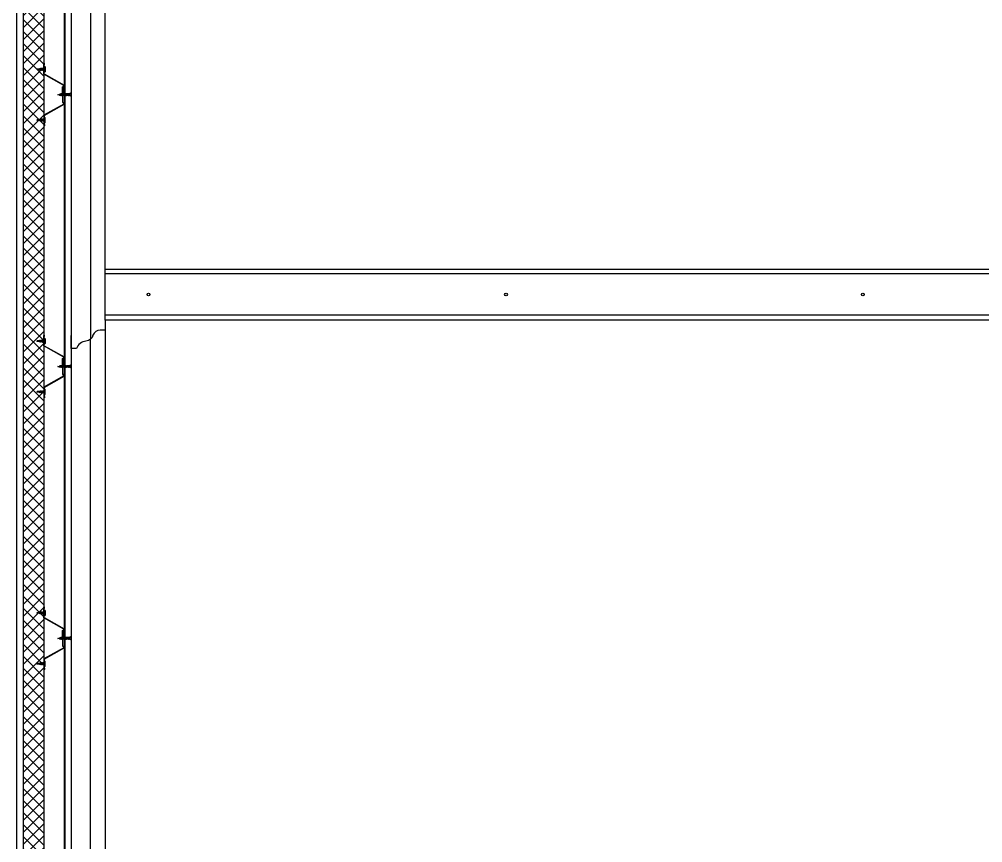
# Model space of a CAD drawing. Header units: inches. Extents: x 203 to 1065, y -1127 to 921.
# Drawn here: x 358.735 to 360.153, y 883.779 to 884.991 of the extents above; entities that cross this region are included whole.
import ezdxf

# ---------------------------------------------------------------- set-up
doc = ezdxf.new("R2010")
doc.units = ezdxf.units.IN
doc.header["$MEASUREMENT"] = 0
doc.linetypes.add('CONTINUA', pattern=[0])
doc.layers.add('CORTE PERFILES Y CERCHA', color=3, linetype='CONTINUA')
doc.layers.add('CORTE PROY', color=8, linetype='CONTINUA')

msp = doc.modelspace()

# ---------------------------------------------------------------- hatches: boundary and pattern name
at = {"layer": 'CORTE PERFILES Y CERCHA', "ltscale": 0.5}
h = msp.add_hatch(dxfattribs=at)
h.set_pattern_fill('_USER', color=251, scale=0.0125, angle=135, style=0, double=1, pattern_type=0)
h.set_pattern_definition([(135, (330.188395, 595.680693), (-0.00883883476, -0.00883883476), []), (225, (330.188395, 595.680693), (0.00883883476, -0.00883883476), [])])
h.paths.add_polyline_path([(358.7412, 875.715), (358.7412, 885.903), (358.7712, 885.903), (358.7712, 875.715)])

# ---------------------------------------------------------------- linework, layer by layer
at = {"layer": 'CORTE PERFILES Y CERCHA', "color": 2}
for p, q in [((358.8012, 885.8193), (358.8012, 875.7987)), ((358.8022, 885.8193), (358.8022, 875.7987)), ((358.8112, 885.8193), (358.8112, 875.7987))]:
    msp.add_line(p, q, dxfattribs=at)
at = {"layer": 'CORTE PERFILES Y CERCHA'}
for p, q in [((358.7647, 884.9182), (358.7609, 884.9174)), ((358.7609, 884.9174), (358.7616, 884.9178)), ((358.7616, 884.9174), (358.7609, 884.9174)), ((358.7609, 884.9174), (358.7616, 884.917)), ((358.7647, 884.9182), (358.7616, 884.9178)), ((358.7616, 884.917), (358.7616, 884.9174)), ((358.765, 884.9166), (358.7616, 884.917)), ((358.7651, 884.9186), (358.7647, 884.9182)), ((358.7647, 884.9182), (358.765, 884.9166)), ((358.7655, 884.9163), (358.765, 884.9166)), ((358.7651, 884.9186), (358.7655, 884.9183)), ((358.7655, 884.9163), (358.7651, 884.9186)), ((358.7664, 884.9184), (358.7655, 884.9183)), ((358.7655, 884.9183), (358.766, 884.9165)), ((358.7655, 884.9163), (358.766, 884.9165)), ((358.7669, 884.9164), (358.766, 884.9165)), ((358.7668, 884.9188), (358.7664, 884.9184)), ((358.7664, 884.9184), (358.7669, 884.9164)), ((358.7668, 884.9188), (358.7673, 884.9185)), ((358.7674, 884.916), (358.7668, 884.9188)), ((358.7674, 884.916), (358.7669, 884.9164)), ((358.7682, 884.9186), (358.7673, 884.9185)), ((358.7673, 884.9185), (358.7678, 884.9163)), ((358.7674, 884.916), (358.7678, 884.9163)), ((358.7687, 884.9162), (358.7678, 884.9163)), ((358.7686, 884.9191), (358.7682, 884.9186)), ((358.7682, 884.9186), (358.7687, 884.9162)), ((358.7686, 884.9191), (358.769, 884.9187)), ((358.7692, 884.9157), (358.7686, 884.9191)), ((358.7692, 884.9157), (358.7687, 884.9162)), ((358.77, 884.9188), (358.769, 884.9187)), ((358.769, 884.9187), (358.7697, 884.9161)), ((358.7692, 884.9157), (358.7697, 884.9161)), ((358.7707, 884.916), (358.7697, 884.9161)), ((358.7704, 884.9194), (358.77, 884.9188)), ((358.77, 884.9188), (358.7707, 884.916)), ((358.7704, 884.9194), (358.7708, 884.9189)), ((358.7711, 884.9154), (358.7704, 884.9194)), ((358.7711, 884.9154), (358.7707, 884.916)), ((358.7716, 884.919), (358.7708, 884.9189)), ((358.7708, 884.9189), (358.7716, 884.9159)), ((358.7711, 884.9154), (358.7716, 884.9159)), ((358.7712, 884.9189), (358.7712, 884.9259)), ((358.7712, 884.9104), (358.7712, 884.9155)), ((358.7716, 884.919), (358.7716, 884.9259)), ((358.7716, 884.9259), (358.7716, 884.9259)), ((358.7716, 884.924), (358.7716, 884.9259)), ((358.7716, 884.924), (358.772, 884.924)), ((358.772, 884.9209), (358.7716, 884.9204)), ((358.7716, 884.9144), (358.7716, 884.9204)), ((358.7716, 884.919), (358.7716, 884.9159)), ((358.7716, 884.9106), (358.7716, 884.9159)), ((358.772, 884.924), (358.772, 884.9259)), ((358.772, 884.9209), (358.772, 884.914)), ((358.7721, 884.921), (358.7721, 884.9139)), ((358.7729, 884.921), (358.7729, 884.9139)), ((358.7734, 884.9174), (358.7729, 884.9174)), ((358.772, 884.914), (358.7716, 884.9144)), ((358.7942, 884.8793), (358.7919, 884.88)), ((358.7943, 884.8793), (358.7947, 884.881)), ((358.7946, 884.8789), (358.7943, 884.8793)), ((358.795, 884.8813), (358.7946, 884.8789)), ((358.7946, 884.8789), (358.7949, 884.8791)), ((358.795, 884.8813), (358.7947, 884.881)), ((358.7949, 884.8791), (358.7953, 884.881)), ((358.7955, 884.8789), (358.7949, 884.8791)), ((358.795, 884.8813), (358.7953, 884.881)), ((358.7961, 884.8812), (358.7953, 884.881)), ((358.7955, 884.8789), (358.7961, 884.8812)), ((358.7958, 884.8785), (358.7955, 884.8789)), ((358.7964, 884.8815), (358.7958, 884.8785)), ((358.7958, 884.8785), (358.7962, 884.8789)), ((358.7964, 884.8815), (358.7961, 884.8812)), ((358.7962, 884.8789), (358.7967, 884.8812)), ((358.7968, 884.8789), (358.7962, 884.8789)), ((358.7964, 884.8815), (358.7967, 884.8812)), ((358.7974, 884.8812), (358.7967, 884.8812)), ((358.7968, 884.8789), (358.7974, 884.8812)), ((358.7972, 884.8785), (358.7968, 884.8789)), ((358.7977, 884.8815), (358.7972, 884.8785)), ((358.7972, 884.8785), (358.7975, 884.8789)), ((358.7977, 884.8815), (358.7974, 884.8812)), ((358.7975, 884.8789), (358.7981, 884.8812)), ((358.7982, 884.8789), (358.7975, 884.8789)), ((358.7977, 884.8815), (358.7981, 884.8812)), ((358.7987, 884.8812), (358.7981, 884.8812)), ((358.7982, 884.8789), (358.7987, 884.8812)), ((358.7985, 884.8785), (358.7982, 884.8789)), ((358.7991, 884.8815), (358.7985, 884.8785)), ((358.7985, 884.8785), (358.7989, 884.8789)), ((358.7991, 884.8815), (358.7987, 884.8812)), ((358.7989, 884.8789), (358.7994, 884.8812)), ((358.7995, 884.8789), (358.7989, 884.8789)), ((358.7991, 884.8815), (358.7994, 884.8812)), ((358.8001, 884.8812), (358.7994, 884.8812)), ((358.7995, 884.8789), (358.8001, 884.8812)), ((358.7999, 884.8785), (358.7995, 884.8789)), ((358.8004, 884.8815), (358.7999, 884.8785)), ((358.7999, 884.8785), (358.8002, 884.8789)), ((358.8004, 884.8815), (358.8001, 884.8812)), ((358.8002, 884.8789), (358.8008, 884.8812)), ((358.8009, 884.8789), (358.8002, 884.8789)), ((358.8004, 884.8815), (358.8008, 884.8812)), ((358.8014, 884.8812), (358.8008, 884.8812)), ((358.8009, 884.8789), (358.8014, 884.8812)), ((358.8012, 884.8785), (358.8009, 884.8789)), ((358.8018, 884.8815), (358.8012, 884.8785)), ((358.8012, 884.8785), (358.8016, 884.8789)), ((358.8018, 884.8815), (358.8014, 884.8812)), ((358.8016, 884.8789), (358.8021, 884.8812)), ((358.8023, 884.8789), (358.8016, 884.8789)), ((358.8018, 884.8815), (358.8021, 884.8812)), ((358.8028, 884.8812), (358.8021, 884.8812)), ((358.8028, 884.8812), (358.8021, 884.8812)), ((358.8023, 884.8789), (358.8028, 884.8812)), ((358.8023, 884.8789), (358.8028, 884.8812)), ((358.8026, 884.8785), (358.8023, 884.8789)), ((358.8032, 884.8815), (358.8026, 884.8785)), ((358.8026, 884.8785), (358.803, 884.8789)), ((358.8032, 884.8815), (358.8028, 884.8812)), ((358.803, 884.8789), (358.8035, 884.8812)), ((358.8036, 884.8789), (358.803, 884.8789)), ((358.8032, 884.8815), (358.8035, 884.8812)), ((358.8042, 884.8812), (358.8035, 884.8812)), ((358.8036, 884.8789), (358.8042, 884.8812)), ((358.8036, 884.8789), (358.8042, 884.8812)), ((358.8036, 884.8789), (358.8042, 884.8812)), ((358.804, 884.8785), (358.8036, 884.8789)), ((358.8045, 884.8815), (358.804, 884.8785)), ((358.804, 884.8785), (358.8043, 884.8789)), ((358.8045, 884.8815), (358.8042, 884.8812)), ((358.8043, 884.8789), (358.8049, 884.8812)), ((358.805, 884.8789), (358.8043, 884.8789)), ((358.8045, 884.8815), (358.8049, 884.8812)), ((358.8055, 884.8812), (358.8049, 884.8812)), ((358.805, 884.8789), (358.8055, 884.8812)), ((358.805, 884.8789), (358.8055, 884.8812)), ((358.805, 884.8789), (358.8055, 884.8812)), ((358.8053, 884.8785), (358.805, 884.8789)), ((358.8059, 884.8815), (358.8053, 884.8785)), ((358.8053, 884.8785), (358.8057, 884.8789)), ((358.8059, 884.8815), (358.8055, 884.8812)), ((358.8057, 884.8789), (358.8062, 884.8812)), ((358.8063, 884.8789), (358.8057, 884.8789)), ((358.8059, 884.8815), (358.8062, 884.8812)), ((358.8069, 884.8812), (358.8062, 884.8812)), ((358.8063, 884.8789), (358.8069, 884.8812)), ((358.8067, 884.8785), (358.8063, 884.8789)), ((358.8072, 884.8815), (358.8067, 884.8785)), ((358.8067, 884.8785), (358.807, 884.8789)), ((358.8072, 884.8815), (358.8069, 884.8812)), ((358.8072, 884.8815), (358.8069, 884.8812)), ((358.807, 884.8789), (358.8076, 884.8812)), ((358.8077, 884.8789), (358.807, 884.8789)), ((358.8072, 884.8815), (358.8076, 884.8812)), ((358.8072, 884.8815), (358.8076, 884.8812)), ((358.8082, 884.8812), (358.8076, 884.8812)), ((358.8077, 884.8789), (358.8082, 884.8812)), ((358.808, 884.8785), (358.8077, 884.8789)), ((358.8086, 884.8815), (358.808, 884.8785)), ((358.808, 884.8785), (358.8084, 884.8789)), ((358.8086, 884.8815), (358.8082, 884.8812)), ((358.8086, 884.8815), (358.8082, 884.8812)), ((358.8083, 884.8789), (358.8089, 884.8812)), ((358.8096, 884.8789), (358.8083, 884.8789)), ((358.8089, 884.8789), (358.8084, 884.8789)), ((358.8086, 884.8815), (358.8089, 884.8812)), ((358.8086, 884.8815), (358.8089, 884.8812)), ((358.8095, 884.8812), (358.8089, 884.8812)), ((358.8096, 884.8812), (358.8089, 884.8812)), ((358.8112, 884.8826), (358.8096, 884.8812)), ((358.8112, 884.8775), (358.8096, 884.8789)), ((358.8112, 884.88), (358.8108, 884.88)), ((358.8112, 884.8775), (358.8112, 884.8826)), ((358.7674, 884.8441), (358.7668, 884.8412)), ((358.7674, 884.8441), (358.7669, 884.8437)), ((358.7674, 884.8441), (358.7678, 884.8438)), ((358.7692, 884.8444), (358.7686, 884.841)), ((358.7692, 884.8444), (358.7687, 884.8439)), ((358.769, 884.8414), (358.7697, 884.844)), ((358.7692, 884.8444), (358.7697, 884.844)), ((358.7707, 884.8441), (358.7697, 884.844)), ((358.77, 884.8413), (358.7707, 884.8441)), ((358.7711, 884.8447), (358.7704, 884.8407)), ((358.7711, 884.8447), (358.7707, 884.8441)), ((358.7708, 884.8412), (358.7716, 884.8442)), ((358.7711, 884.8447), (358.7716, 884.8442)), ((358.7712, 884.8497), (358.7712, 884.8446)), ((358.7716, 884.8494), (358.7716, 884.8442)), ((358.772, 884.8461), (358.7716, 884.8457)), ((358.7716, 884.8457), (358.7716, 884.8442)), ((358.7716, 884.8411), (358.7716, 884.8442)), ((358.772, 884.8392), (358.772, 884.8461)), ((358.7721, 884.8391), (358.7721, 884.8462)), ((358.7729, 884.8391), (358.7729, 884.8462)), ((358.7609, 884.8427), (358.7616, 884.8431)), ((358.7616, 884.8427), (358.7609, 884.8427)), ((358.7609, 884.8427), (358.7616, 884.8422)), ((358.7647, 884.8419), (358.7609, 884.8427)), ((358.765, 884.8434), (358.7616, 884.8431)), ((358.7616, 884.8431), (358.7616, 884.8427)), ((358.7647, 884.8419), (358.7616, 884.8422)), ((358.7647, 884.8419), (358.765, 884.8435)), ((358.7651, 884.8415), (358.7647, 884.8419)), ((358.7655, 884.8438), (358.765, 884.8435)), ((358.7655, 884.8438), (358.7651, 884.8415)), ((358.7651, 884.8415), (358.7655, 884.8418)), ((358.7655, 884.8438), (358.766, 884.8436)), ((358.7655, 884.8418), (358.766, 884.8436)), ((358.7664, 884.8417), (358.7655, 884.8418)), ((358.7669, 884.8437), (358.766, 884.8436)), ((358.7664, 884.8417), (358.7669, 884.8437)), ((358.7668, 884.8412), (358.7664, 884.8417)), ((358.7668, 884.8412), (358.7673, 884.8416)), ((358.7673, 884.8416), (358.7678, 884.8438)), ((358.7682, 884.8415), (358.7673, 884.8416)), ((358.7687, 884.8439), (358.7678, 884.8438)), ((358.7682, 884.8415), (358.7687, 884.8439)), ((358.7686, 884.841), (358.7682, 884.8415)), ((358.7686, 884.841), (358.769, 884.8414)), ((358.77, 884.8413), (358.769, 884.8414)), ((358.7704, 884.8407), (358.77, 884.8413)), ((358.7704, 884.8407), (358.7708, 884.8412)), ((358.7716, 884.8411), (358.7708, 884.8412)), ((358.7712, 884.8412), (358.7712, 884.8342)), ((358.7716, 884.8411), (358.7716, 884.8342)), ((358.7716, 884.8411), (358.7716, 884.8397)), ((358.772, 884.8392), (358.7716, 884.8397)), ((358.7716, 884.8361), (358.7716, 884.8342)), ((358.7716, 884.8361), (358.772, 884.8361)), ((358.7716, 884.8342), (358.7716, 884.8342)), ((358.772, 884.8361), (358.772, 884.8342)), ((358.7734, 884.8427), (358.7729, 884.8427)), ((358.7647, 884.5182), (358.7609, 884.5174)), ((358.7647, 884.5182), (358.7616, 884.5178)), ((358.7651, 884.5186), (358.7647, 884.5182)), ((358.7647, 884.5182), (358.765, 884.5166)), ((358.7651, 884.5186), (358.7655, 884.5183)), ((358.7655, 884.5163), (358.7651, 884.5186)), ((358.7664, 884.5184), (358.7655, 884.5183)), ((358.7655, 884.5183), (358.766, 884.5165)), ((358.7668, 884.5188), (358.7664, 884.5184)), ((358.7664, 884.5184), (358.7669, 884.5164)), ((358.7668, 884.5188), (358.7673, 884.5185)), ((358.7674, 884.516), (358.7668, 884.5188)), ((358.7682, 884.5186), (358.7673, 884.5185)), ((358.7673, 884.5185), (358.7678, 884.5163)), ((358.7686, 884.5191), (358.7682, 884.5186)), ((358.7682, 884.5186), (358.7687, 884.5162)), ((358.7686, 884.5191), (358.769, 884.5187)), ((358.7692, 884.5157), (358.7686, 884.5191)), ((358.77, 884.5188), (358.769, 884.5187)), ((358.769, 884.5187), (358.7697, 884.5161)), ((358.7704, 884.5194), (358.77, 884.5188)), ((358.77, 884.5188), (358.7707, 884.516)), ((358.7704, 884.5194), (358.7708, 884.5189)), ((358.7711, 884.5154), (358.7704, 884.5194)), ((358.7716, 884.519), (358.7708, 884.5189)), ((358.7708, 884.5189), (358.7716, 884.5159)), ((358.7712, 884.5189), (358.7712, 884.5259)), ((358.7716, 884.519), (358.7716, 884.5259)), ((358.7716, 884.5259), (358.7716, 884.5259)), ((358.7716, 884.524), (358.7716, 884.5259)), ((358.7716, 884.524), (358.772, 884.524)), ((358.772, 884.5209), (358.7716, 884.5204)), ((358.7716, 884.5144), (358.7716, 884.5204)), ((358.7716, 884.519), (358.7716, 884.5159)), ((358.772, 884.524), (358.772, 884.5259)), ((358.772, 884.5209), (358.772, 884.514)), ((358.7721, 884.521), (358.7721, 884.5139)), ((358.7729, 884.521), (358.7729, 884.5139)), ((358.7609, 884.5174), (358.7616, 884.5178)), ((358.7616, 884.5174), (358.7609, 884.5174)), ((358.7609, 884.5174), (358.7616, 884.517)), ((358.7616, 884.517), (358.7616, 884.5174)), ((358.765, 884.5166), (358.7616, 884.517)), ((358.7655, 884.5163), (358.765, 884.5166)), ((358.7655, 884.5163), (358.766, 884.5165)), ((358.7669, 884.5164), (358.766, 884.5165)), ((358.7674, 884.516), (358.7669, 884.5164)), ((358.7674, 884.516), (358.7678, 884.5163)), ((358.7687, 884.5162), (358.7678, 884.5163)), ((358.7692, 884.5157), (358.7687, 884.5162)), ((358.7692, 884.5157), (358.7697, 884.5161)), ((358.7707, 884.516), (358.7697, 884.5161)), ((358.7711, 884.5154), (358.7707, 884.516)), ((358.7711, 884.5154), (358.7716, 884.5159)), ((358.7712, 884.5104), (358.7712, 884.5155)), ((358.7716, 884.5106), (358.7716, 884.5159)), ((358.772, 884.514), (358.7716, 884.5144)), ((358.7734, 884.5174), (358.7729, 884.5174)), ((358.7942, 884.4793), (358.7919, 884.48)), ((358.7943, 884.4793), (358.7947, 884.481)), ((358.7946, 884.4789), (358.7943, 884.4793)), ((358.795, 884.4813), (358.7946, 884.4789)), ((358.7946, 884.4789), (358.7949, 884.4791)), ((358.795, 884.4813), (358.7947, 884.481)), ((358.7949, 884.4791), (358.7953, 884.481)), ((358.7955, 884.4789), (358.7949, 884.4791)), ((358.795, 884.4813), (358.7953, 884.481)), ((358.7961, 884.4812), (358.7953, 884.481)), ((358.7955, 884.4789), (358.7961, 884.4812)), ((358.7958, 884.4785), (358.7955, 884.4789)), ((358.7964, 884.4815), (358.7958, 884.4785)), ((358.7958, 884.4785), (358.7962, 884.4789)), ((358.7964, 884.4815), (358.7961, 884.4812)), ((358.7962, 884.4789), (358.7967, 884.4812)), ((358.7968, 884.4789), (358.7962, 884.4789)), ((358.7964, 884.4815), (358.7967, 884.4812)), ((358.7974, 884.4812), (358.7967, 884.4812)), ((358.7968, 884.4789), (358.7974, 884.4812)), ((358.7972, 884.4785), (358.7968, 884.4789)), ((358.7977, 884.4815), (358.7972, 884.4785)), ((358.7972, 884.4785), (358.7975, 884.4789)), ((358.7977, 884.4815), (358.7974, 884.4812)), ((358.7975, 884.4789), (358.7981, 884.4812)), ((358.7982, 884.4789), (358.7975, 884.4789)), ((358.7977, 884.4815), (358.7981, 884.4812)), ((358.7987, 884.4812), (358.7981, 884.4812)), ((358.7982, 884.4789), (358.7987, 884.4812)), ((358.7985, 884.4785), (358.7982, 884.4789)), ((358.7991, 884.4815), (358.7985, 884.4785)), ((358.7985, 884.4785), (358.7989, 884.4789)), ((358.7991, 884.4815), (358.7987, 884.4812)), ((358.7989, 884.4789), (358.7994, 884.4812)), ((358.7995, 884.4789), (358.7989, 884.4789)), ((358.7991, 884.4815), (358.7994, 884.4812)), ((358.8001, 884.4812), (358.7994, 884.4812)), ((358.7995, 884.4789), (358.8001, 884.4812)), ((358.7999, 884.4785), (358.7995, 884.4789)), ((358.8004, 884.4815), (358.7999, 884.4785)), ((358.7999, 884.4785), (358.8002, 884.4789)), ((358.8004, 884.4815), (358.8001, 884.4812)), ((358.8002, 884.4789), (358.8008, 884.4812)), ((358.8009, 884.4789), (358.8002, 884.4789)), ((358.8004, 884.4815), (358.8008, 884.4812)), ((358.8014, 884.4812), (358.8008, 884.4812)), ((358.8009, 884.4789), (358.8014, 884.4812)), ((358.8012, 884.4785), (358.8009, 884.4789)), ((358.8018, 884.4815), (358.8012, 884.4785)), ((358.8012, 884.4785), (358.8016, 884.4789)), ((358.8018, 884.4815), (358.8014, 884.4812)), ((358.8016, 884.4789), (358.8021, 884.4812)), ((358.8023, 884.4789), (358.8016, 884.4789)), ((358.8018, 884.4815), (358.8021, 884.4812)), ((358.8028, 884.4812), (358.8021, 884.4812)), ((358.8028, 884.4812), (358.8021, 884.4812)), ((358.8023, 884.4789), (358.8028, 884.4812)), ((358.8023, 884.4789), (358.8028, 884.4812)), ((358.8026, 884.4785), (358.8023, 884.4789)), ((358.8032, 884.4815), (358.8026, 884.4785)), ((358.8026, 884.4785), (358.803, 884.4789)), ((358.8032, 884.4815), (358.8028, 884.4812)), ((358.803, 884.4789), (358.8035, 884.4812)), ((358.8036, 884.4789), (358.803, 884.4789)), ((358.8032, 884.4815), (358.8035, 884.4812)), ((358.8042, 884.4812), (358.8035, 884.4812)), ((358.8036, 884.4789), (358.8042, 884.4812)), ((358.8036, 884.4789), (358.8042, 884.4812)), ((358.8036, 884.4789), (358.8042, 884.4812)), ((358.804, 884.4785), (358.8036, 884.4789)), ((358.8045, 884.4815), (358.804, 884.4785)), ((358.804, 884.4785), (358.8043, 884.4789)), ((358.8045, 884.4815), (358.8042, 884.4812)), ((358.8043, 884.4789), (358.8049, 884.4812)), ((358.805, 884.4789), (358.8043, 884.4789)), ((358.8045, 884.4815), (358.8049, 884.4812)), ((358.8055, 884.4812), (358.8049, 884.4812)), ((358.805, 884.4789), (358.8055, 884.4812)), ((358.805, 884.4789), (358.8055, 884.4812)), ((358.805, 884.4789), (358.8055, 884.4812)), ((358.8053, 884.4785), (358.805, 884.4789)), ((358.8059, 884.4815), (358.8053, 884.4785)), ((358.8053, 884.4785), (358.8057, 884.4789)), ((358.8059, 884.4815), (358.8055, 884.4812)), ((358.8057, 884.4789), (358.8062, 884.4812)), ((358.8063, 884.4789), (358.8057, 884.4789)), ((358.8059, 884.4815), (358.8062, 884.4812)), ((358.8069, 884.4812), (358.8062, 884.4812)), ((358.8063, 884.4789), (358.8069, 884.4812)), ((358.8067, 884.4785), (358.8063, 884.4789)), ((358.8072, 884.4815), (358.8067, 884.4785)), ((358.8067, 884.4785), (358.807, 884.4789)), ((358.8072, 884.4815), (358.8069, 884.4812)), ((358.8072, 884.4815), (358.8069, 884.4812)), ((358.807, 884.4789), (358.8076, 884.4812)), ((358.8077, 884.4789), (358.807, 884.4789)), ((358.8072, 884.4815), (358.8076, 884.4812)), ((358.8072, 884.4815), (358.8076, 884.4812)), ((358.8082, 884.4812), (358.8076, 884.4812)), ((358.8077, 884.4789), (358.8082, 884.4812)), ((358.808, 884.4785), (358.8077, 884.4789)), ((358.8086, 884.4815), (358.808, 884.4785)), ((358.808, 884.4785), (358.8084, 884.4789)), ((358.8086, 884.4815), (358.8082, 884.4812)), ((358.8086, 884.4815), (358.8082, 884.4812)), ((358.8083, 884.4789), (358.8089, 884.4812)), ((358.8096, 884.4789), (358.8083, 884.4789)), ((358.8089, 884.4789), (358.8084, 884.4789)), ((358.8086, 884.4815), (358.8089, 884.4812)), ((358.8086, 884.4815), (358.8089, 884.4812)), ((358.8095, 884.4812), (358.8089, 884.4812)), ((358.8096, 884.4812), (358.8089, 884.4812)), ((358.8112, 884.4826), (358.8096, 884.4812)), ((358.8112, 884.4775), (358.8096, 884.4789)), ((358.8112, 884.48), (358.8108, 884.48)), ((358.8112, 884.4775), (358.8112, 884.4826)), ((358.7712, 884.4497), (358.7712, 884.4446)), ((358.7716, 884.4494), (358.7716, 884.4442)), ((358.7609, 884.4427), (358.7616, 884.4431)), ((358.7616, 884.4427), (358.7609, 884.4427)), ((358.7609, 884.4427), (358.7616, 884.4422)), ((358.7647, 884.4419), (358.7609, 884.4427)), ((358.765, 884.4434), (358.7616, 884.4431)), ((358.7616, 884.4431), (358.7616, 884.4427)), ((358.7647, 884.4419), (358.7616, 884.4422)), ((358.7647, 884.4419), (358.765, 884.4435)), ((358.7651, 884.4415), (358.7647, 884.4419)), ((358.7655, 884.4438), (358.765, 884.4435)), ((358.7655, 884.4438), (358.7651, 884.4415)), ((358.7651, 884.4415), (358.7655, 884.4418)), ((358.7655, 884.4438), (358.766, 884.4436)), ((358.7655, 884.4418), (358.766, 884.4436)), ((358.7664, 884.4417), (358.7655, 884.4418)), ((358.7669, 884.4437), (358.766, 884.4436)), ((358.7664, 884.4417), (358.7669, 884.4437)), ((358.7668, 884.4412), (358.7664, 884.4417)), ((358.7674, 884.4441), (358.7668, 884.4412)), ((358.7668, 884.4412), (358.7673, 884.4416)), ((358.7674, 884.4441), (358.7669, 884.4437)), ((358.7673, 884.4416), (358.7678, 884.4438)), ((358.7682, 884.4415), (358.7673, 884.4416)), ((358.7674, 884.4441), (358.7678, 884.4438)), ((358.7687, 884.4439), (358.7678, 884.4438)), ((358.7682, 884.4415), (358.7687, 884.4439)), ((358.7686, 884.441), (358.7682, 884.4415)), ((358.7692, 884.4444), (358.7686, 884.441)), ((358.7686, 884.441), (358.769, 884.4414)), ((358.7692, 884.4444), (358.7687, 884.4439)), ((358.769, 884.4414), (358.7697, 884.444)), ((358.77, 884.4413), (358.769, 884.4414)), ((358.7692, 884.4444), (358.7697, 884.444)), ((358.7707, 884.4441), (358.7697, 884.444)), ((358.77, 884.4413), (358.7707, 884.4441)), ((358.7704, 884.4407), (358.77, 884.4413)), ((358.7711, 884.4447), (358.7704, 884.4407)), ((358.7704, 884.4407), (358.7708, 884.4412)), ((358.7711, 884.4447), (358.7707, 884.4441)), ((358.7708, 884.4412), (358.7716, 884.4442)), ((358.7716, 884.4411), (358.7708, 884.4412)), ((358.7711, 884.4447), (358.7716, 884.4442)), ((358.7712, 884.4412), (358.7712, 884.4342)), ((358.772, 884.4461), (358.7716, 884.4457)), ((358.7716, 884.4457), (358.7716, 884.4442)), ((358.7716, 884.4411), (358.7716, 884.4442)), ((358.7716, 884.4411), (358.7716, 884.4342)), ((358.7716, 884.4411), (358.7716, 884.4397)), ((358.772, 884.4392), (358.7716, 884.4397)), ((358.7716, 884.4361), (358.7716, 884.4342)), ((358.7716, 884.4361), (358.772, 884.4361)), ((358.7716, 884.4342), (358.7716, 884.4342)), ((358.772, 884.4392), (358.772, 884.4461)), ((358.772, 884.4361), (358.772, 884.4342)), ((358.7721, 884.4391), (358.7721, 884.4462)), ((358.7729, 884.4391), (358.7729, 884.4462)), ((358.7734, 884.4427), (358.7729, 884.4427)), ((358.7712, 884.1189), (358.7712, 884.1259)), ((358.7716, 884.119), (358.7716, 884.1259)), ((358.7716, 884.1259), (358.7716, 884.1259)), ((358.7716, 884.124), (358.7716, 884.1259)), ((358.7716, 884.124), (358.772, 884.124)), ((358.772, 884.124), (358.772, 884.1259)), ((358.7721, 884.121), (358.7721, 884.1139)), ((358.7729, 884.121), (358.7729, 884.1139)), ((358.7647, 884.1182), (358.7609, 884.1174)), ((358.7609, 884.1174), (358.7616, 884.1178)), ((358.7616, 884.1174), (358.7609, 884.1174)), ((358.7609, 884.1174), (358.7616, 884.117)), ((358.7647, 884.1182), (358.7616, 884.1178)), ((358.7616, 884.117), (358.7616, 884.1174)), ((358.765, 884.1166), (358.7616, 884.117)), ((358.7651, 884.1186), (358.7647, 884.1182)), ((358.7647, 884.1182), (358.765, 884.1166)), ((358.7655, 884.1163), (358.765, 884.1166)), ((358.7651, 884.1186), (358.7655, 884.1183)), ((358.7655, 884.1163), (358.7651, 884.1186)), ((358.7664, 884.1184), (358.7655, 884.1183)), ((358.7655, 884.1183), (358.766, 884.1165)), ((358.7655, 884.1163), (358.766, 884.1165)), ((358.7669, 884.1164), (358.766, 884.1165)), ((358.7668, 884.1188), (358.7664, 884.1184)), ((358.7664, 884.1184), (358.7669, 884.1164)), ((358.7668, 884.1188), (358.7673, 884.1185)), ((358.7674, 884.116), (358.7668, 884.1188)), ((358.7674, 884.116), (358.7669, 884.1164)), ((358.7682, 884.1186), (358.7673, 884.1185)), ((358.7673, 884.1185), (358.7678, 884.1163)), ((358.7674, 884.116), (358.7678, 884.1163)), ((358.7687, 884.1162), (358.7678, 884.1163)), ((358.7686, 884.1191), (358.7682, 884.1186)), ((358.7682, 884.1186), (358.7687, 884.1162)), ((358.7686, 884.1191), (358.769, 884.1187)), ((358.7692, 884.1157), (358.7686, 884.1191)), ((358.7692, 884.1157), (358.7687, 884.1162)), ((358.77, 884.1188), (358.769, 884.1187)), ((358.769, 884.1187), (358.7697, 884.1161)), ((358.7692, 884.1157), (358.7697, 884.1161)), ((358.7707, 884.116), (358.7697, 884.1161)), ((358.7704, 884.1194), (358.77, 884.1188)), ((358.77, 884.1188), (358.7707, 884.116)), ((358.7704, 884.1194), (358.7708, 884.1189)), ((358.7711, 884.1154), (358.7704, 884.1194)), ((358.7711, 884.1154), (358.7707, 884.116)), ((358.7716, 884.119), (358.7708, 884.1189)), ((358.7708, 884.1189), (358.7716, 884.1159)), ((358.7711, 884.1154), (358.7716, 884.1159)), ((358.7712, 884.1104), (358.7712, 884.1155)), ((358.772, 884.1209), (358.7716, 884.1204)), ((358.7716, 884.1144), (358.7716, 884.1204)), ((358.7716, 884.119), (358.7716, 884.1159)), ((358.7716, 884.1106), (358.7716, 884.1159)), ((358.772, 884.114), (358.7716, 884.1144)), ((358.772, 884.1209), (358.772, 884.114)), ((358.7734, 884.1174), (358.7729, 884.1174)), ((358.7942, 884.0793), (358.7919, 884.08)), ((358.7943, 884.0793), (358.7947, 884.081)), ((358.7946, 884.0789), (358.7943, 884.0793)), ((358.795, 884.0813), (358.7946, 884.0789)), ((358.7946, 884.0789), (358.7949, 884.0791)), ((358.795, 884.0813), (358.7947, 884.081)), ((358.7949, 884.0791), (358.7953, 884.081)), ((358.7955, 884.0789), (358.7949, 884.0791)), ((358.795, 884.0813), (358.7953, 884.081)), ((358.7961, 884.0812), (358.7953, 884.081)), ((358.7955, 884.0789), (358.7961, 884.0812)), ((358.7958, 884.0785), (358.7955, 884.0789)), ((358.7964, 884.0815), (358.7958, 884.0785)), ((358.7958, 884.0785), (358.7962, 884.0789)), ((358.7964, 884.0815), (358.7961, 884.0812)), ((358.7962, 884.0789), (358.7967, 884.0812)), ((358.7968, 884.0789), (358.7962, 884.0789)), ((358.7964, 884.0815), (358.7967, 884.0812)), ((358.7974, 884.0812), (358.7967, 884.0812)), ((358.7968, 884.0789), (358.7974, 884.0812)), ((358.7972, 884.0785), (358.7968, 884.0789)), ((358.7977, 884.0815), (358.7972, 884.0785)), ((358.7972, 884.0785), (358.7975, 884.0789)), ((358.7977, 884.0815), (358.7974, 884.0812)), ((358.7975, 884.0789), (358.7981, 884.0812)), ((358.7982, 884.0789), (358.7975, 884.0789)), ((358.7977, 884.0815), (358.7981, 884.0812)), ((358.7987, 884.0812), (358.7981, 884.0812)), ((358.7982, 884.0789), (358.7987, 884.0812)), ((358.7985, 884.0785), (358.7982, 884.0789)), ((358.7991, 884.0815), (358.7985, 884.0785)), ((358.7985, 884.0785), (358.7989, 884.0789)), ((358.7991, 884.0815), (358.7987, 884.0812)), ((358.7989, 884.0789), (358.7994, 884.0812)), ((358.7995, 884.0789), (358.7989, 884.0789)), ((358.7991, 884.0815), (358.7994, 884.0812)), ((358.8001, 884.0812), (358.7994, 884.0812)), ((358.7995, 884.0789), (358.8001, 884.0812)), ((358.7999, 884.0785), (358.7995, 884.0789)), ((358.8004, 884.0815), (358.7999, 884.0785)), ((358.7999, 884.0785), (358.8002, 884.0789)), ((358.8004, 884.0815), (358.8001, 884.0812)), ((358.8002, 884.0789), (358.8008, 884.0812)), ((358.8009, 884.0789), (358.8002, 884.0789)), ((358.8004, 884.0815), (358.8008, 884.0812)), ((358.8014, 884.0812), (358.8008, 884.0812)), ((358.8009, 884.0789), (358.8014, 884.0812)), ((358.8012, 884.0785), (358.8009, 884.0789)), ((358.8018, 884.0815), (358.8012, 884.0785)), ((358.8012, 884.0785), (358.8016, 884.0789)), ((358.8018, 884.0815), (358.8014, 884.0812)), ((358.8016, 884.0789), (358.8021, 884.0812)), ((358.8023, 884.0789), (358.8016, 884.0789)), ((358.8018, 884.0815), (358.8021, 884.0812)), ((358.8028, 884.0812), (358.8021, 884.0812)), ((358.8028, 884.0812), (358.8021, 884.0812)), ((358.8023, 884.0789), (358.8028, 884.0812)), ((358.8023, 884.0789), (358.8028, 884.0812)), ((358.8026, 884.0785), (358.8023, 884.0789)), ((358.8032, 884.0815), (358.8026, 884.0785)), ((358.8026, 884.0785), (358.803, 884.0789)), ((358.8032, 884.0815), (358.8028, 884.0812)), ((358.803, 884.0789), (358.8035, 884.0812)), ((358.8036, 884.0789), (358.803, 884.0789)), ((358.8032, 884.0815), (358.8035, 884.0812)), ((358.8042, 884.0812), (358.8035, 884.0812)), ((358.8036, 884.0789), (358.8042, 884.0812)), ((358.8036, 884.0789), (358.8042, 884.0812)), ((358.8036, 884.0789), (358.8042, 884.0812)), ((358.804, 884.0785), (358.8036, 884.0789)), ((358.8045, 884.0815), (358.804, 884.0785)), ((358.804, 884.0785), (358.8043, 884.0789)), ((358.8045, 884.0815), (358.8042, 884.0812)), ((358.8043, 884.0789), (358.8049, 884.0812)), ((358.805, 884.0789), (358.8043, 884.0789)), ((358.8045, 884.0815), (358.8049, 884.0812)), ((358.8055, 884.0812), (358.8049, 884.0812)), ((358.805, 884.0789), (358.8055, 884.0812)), ((358.805, 884.0789), (358.8055, 884.0812)), ((358.805, 884.0789), (358.8055, 884.0812)), ((358.8053, 884.0785), (358.805, 884.0789)), ((358.8059, 884.0815), (358.8053, 884.0785)), ((358.8053, 884.0785), (358.8057, 884.0789)), ((358.8059, 884.0815), (358.8055, 884.0812)), ((358.8057, 884.0789), (358.8062, 884.0812)), ((358.8063, 884.0789), (358.8057, 884.0789)), ((358.8059, 884.0815), (358.8062, 884.0812)), ((358.8069, 884.0812), (358.8062, 884.0812)), ((358.8063, 884.0789), (358.8069, 884.0812)), ((358.8067, 884.0785), (358.8063, 884.0789)), ((358.8072, 884.0815), (358.8067, 884.0785)), ((358.8067, 884.0785), (358.807, 884.0789)), ((358.8072, 884.0815), (358.8069, 884.0812)), ((358.8072, 884.0815), (358.8069, 884.0812)), ((358.807, 884.0789), (358.8076, 884.0812)), ((358.8077, 884.0789), (358.807, 884.0789)), ((358.8072, 884.0815), (358.8076, 884.0812)), ((358.8072, 884.0815), (358.8076, 884.0812)), ((358.8082, 884.0812), (358.8076, 884.0812)), ((358.8077, 884.0789), (358.8082, 884.0812)), ((358.808, 884.0785), (358.8077, 884.0789)), ((358.8086, 884.0815), (358.808, 884.0785)), ((358.808, 884.0785), (358.8084, 884.0789)), ((358.8086, 884.0815), (358.8082, 884.0812)), ((358.8086, 884.0815), (358.8082, 884.0812)), ((358.8083, 884.0789), (358.8089, 884.0812)), ((358.8096, 884.0789), (358.8083, 884.0789)), ((358.8089, 884.0789), (358.8084, 884.0789)), ((358.8086, 884.0815), (358.8089, 884.0812)), ((358.8086, 884.0815), (358.8089, 884.0812)), ((358.8095, 884.0812), (358.8089, 884.0812)), ((358.8096, 884.0812), (358.8089, 884.0812)), ((358.8112, 884.0826), (358.8096, 884.0812)), ((358.8112, 884.0775), (358.8096, 884.0789)), ((358.8112, 884.08), (358.8108, 884.08)), ((358.8112, 884.0775), (358.8112, 884.0826)), ((358.7609, 884.0427), (358.7616, 884.0431)), ((358.7616, 884.0427), (358.7609, 884.0427)), ((358.7609, 884.0427), (358.7616, 884.0422)), ((358.7647, 884.0419), (358.7609, 884.0427)), ((358.765, 884.0434), (358.7616, 884.0431)), ((358.7616, 884.0431), (358.7616, 884.0427)), ((358.7647, 884.0419), (358.7616, 884.0422)), ((358.7647, 884.0419), (358.765, 884.0435)), ((358.7651, 884.0415), (358.7647, 884.0419)), ((358.7655, 884.0438), (358.765, 884.0435)), ((358.7655, 884.0438), (358.7651, 884.0415)), ((358.7651, 884.0415), (358.7655, 884.0418)), ((358.7655, 884.0438), (358.766, 884.0436)), ((358.7655, 884.0418), (358.766, 884.0436)), ((358.7664, 884.0417), (358.7655, 884.0418)), ((358.7669, 884.0437), (358.766, 884.0436)), ((358.7664, 884.0417), (358.7669, 884.0437)), ((358.7668, 884.0412), (358.7664, 884.0417)), ((358.7674, 884.0441), (358.7668, 884.0412)), ((358.7668, 884.0412), (358.7673, 884.0416)), ((358.7674, 884.0441), (358.7669, 884.0437)), ((358.7673, 884.0416), (358.7678, 884.0438)), ((358.7682, 884.0415), (358.7673, 884.0416)), ((358.7674, 884.0441), (358.7678, 884.0438)), ((358.7687, 884.0439), (358.7678, 884.0438)), ((358.7682, 884.0415), (358.7687, 884.0439)), ((358.7686, 884.041), (358.7682, 884.0415)), ((358.7692, 884.0444), (358.7686, 884.041)), ((358.7686, 884.041), (358.769, 884.0414)), ((358.7692, 884.0444), (358.7687, 884.0439)), ((358.769, 884.0414), (358.7697, 884.044)), ((358.77, 884.0413), (358.769, 884.0414)), ((358.7692, 884.0444), (358.7697, 884.044)), ((358.7707, 884.0441), (358.7697, 884.044)), ((358.77, 884.0413), (358.7707, 884.0441)), ((358.7704, 884.0407), (358.77, 884.0413)), ((358.7711, 884.0447), (358.7704, 884.0407)), ((358.7704, 884.0407), (358.7708, 884.0412)), ((358.7711, 884.0447), (358.7707, 884.0441)), ((358.7708, 884.0412), (358.7716, 884.0442)), ((358.7716, 884.0411), (358.7708, 884.0412)), ((358.7711, 884.0447), (358.7716, 884.0442)), ((358.7712, 884.0497), (358.7712, 884.0446)), ((358.7712, 884.0412), (358.7712, 884.0342)), ((358.7716, 884.0494), (358.7716, 884.0442)), ((358.772, 884.0461), (358.7716, 884.0457)), ((358.7716, 884.0457), (358.7716, 884.0442)), ((358.7716, 884.0411), (358.7716, 884.0442)), ((358.7716, 884.0411), (358.7716, 884.0342)), ((358.7716, 884.0411), (358.7716, 884.0397)), ((358.772, 884.0392), (358.7716, 884.0397)), ((358.7716, 884.0361), (358.7716, 884.0342)), ((358.7716, 884.0361), (358.772, 884.0361)), ((358.772, 884.0392), (358.772, 884.0461)), ((358.772, 884.0361), (358.772, 884.0342)), ((358.7721, 884.0391), (358.7721, 884.0462)), ((358.7729, 884.0391), (358.7729, 884.0462)), ((358.7734, 884.0427), (358.7729, 884.0427)), ((358.7716, 884.0342), (358.7716, 884.0342))]:
    msp.add_line(p, q, dxfattribs=at)
msp.add_lwpolyline([(358.7312, 875.715), (358.7312, 885.903), (358.7712, 885.903), (358.7712, 875.715)], close=True, dxfattribs=at)
at = {"layer": 'CORTE PERFILES Y CERCHA', "color": 2}
msp.add_lwpolyline([(358.7412, 875.715), (358.7412, 885.903), (358.7712, 885.903), (358.7712, 875.715)], close=True, dxfattribs=at)
at = {"layer": 'CORTE PERFILES Y CERCHA'}
for points in [[(358.7988, 884.8812), (358.7988, 884.8917), (358.8007, 884.8926), (358.8007, 884.8937), (358.7712, 884.9104)], [(358.7716, 884.9106), (358.8012, 884.8942), (358.8012, 884.8923), (358.7993, 884.8914), (358.7993, 884.8814)], [(358.7988, 884.8786), (358.7988, 884.8684), (358.8007, 884.8675), (358.8007, 884.8663), (358.7712, 884.8497)], [(358.7716, 884.8494), (358.8012, 884.8659), (358.8012, 884.8678), (358.7993, 884.8687), (358.7993, 884.8789)], [(358.7988, 884.4812), (358.7988, 884.4917), (358.8007, 884.4926), (358.8007, 884.4937), (358.7712, 884.5104)], [(358.7716, 884.5106), (358.8012, 884.4942), (358.8012, 884.4923), (358.7993, 884.4914), (358.7993, 884.4814)], [(358.7988, 884.4786), (358.7988, 884.4684), (358.8007, 884.4675), (358.8007, 884.4663), (358.7712, 884.4497)], [(358.7716, 884.4494), (358.8012, 884.4659), (358.8012, 884.4678), (358.7993, 884.4687), (358.7993, 884.4789)], [(358.7988, 884.0812), (358.7988, 884.0917), (358.8007, 884.0926), (358.8007, 884.0937), (358.7712, 884.1104)], [(358.7716, 884.1106), (358.8012, 884.0942), (358.8012, 884.0923), (358.7993, 884.0914), (358.7993, 884.0814)], [(358.7988, 884.0786), (358.7988, 884.0684), (358.8007, 884.0675), (358.8007, 884.0663), (358.7712, 884.0497)], [(358.7716, 884.0494), (358.8012, 884.0659), (358.8012, 884.0678), (358.7993, 884.0687), (358.7993, 884.0789)]]:
    msp.add_lwpolyline(points, dxfattribs=at)
for centre, radius, start, end in [((358.7716, 884.9259), 0.000437, 0, 180), ((358.7725, 884.921), 0.000403, 0, 180), ((358.7636, 884.9174), 0.00976, 342.0915, 17.9085), ((358.7725, 884.9139), 0.000403, 180, 0), ((358.7923, 884.8832), 0.00322, 261.9716, 316.3452), ((358.7725, 884.8462), 0.000403, 0, 180), ((358.7636, 884.8427), 0.00976, 342.0915, 17.9085), ((358.7716, 884.8342), 0.000437, 180, 0), ((358.7725, 884.8391), 0.000403, 180, 0), ((358.7716, 884.5259), 0.000437, 0, 180), ((358.7725, 884.521), 0.000403, 0, 180), ((358.7636, 884.5174), 0.00976, 342.0915, 17.9085), ((358.7725, 884.5139), 0.000403, 180, 0), ((358.7923, 884.4832), 0.00322, 261.9716, 316.3452), ((358.7716, 884.4342), 0.000437, 180, 0), ((358.7725, 884.4462), 0.000403, 0, 180), ((358.7725, 884.4391), 0.000403, 180, 0), ((358.7636, 884.4427), 0.00976, 342.0915, 17.9085), ((358.7716, 884.1259), 0.000437, 0, 180), ((358.7725, 884.121), 0.000403, 0, 180), ((358.7725, 884.1139), 0.000403, 180, 0), ((358.7636, 884.1174), 0.00976, 342.0915, 17.9085), ((358.7923, 884.0832), 0.00322, 261.9716, 316.3452), ((358.7725, 884.0462), 0.000403, 0, 180), ((358.7725, 884.0391), 0.000403, 180, 0), ((358.7636, 884.0427), 0.00976, 342.0915, 17.9085), ((358.7716, 884.0342), 0.000437, 180, 0)]:
    msp.add_arc(centre, radius, start, end, dxfattribs=at)
at = {"layer": 'CORTE PROY', "ltscale": 0.5}
for p, q in [((358.8612, 884.5485), (358.8612, 885.8044)), ((358.8398, 885.7909), (358.8398, 884.5201)), ((361.1082, 884.6165), (358.8612, 884.6165)), ((361.1082, 884.5555), (358.8612, 884.5555))]:
    msp.add_line(p, q, dxfattribs=at)
at = {"layer": 'CORTE PROY', "color": 253, "ltscale": 0.5}
for p, q in [((358.8612, 884.5336), (358.8612, 882.1144)), ((358.8398, 882.1279), (358.8398, 884.5201))]:
    msp.add_line(p, q, dxfattribs=at)
at = {"layer": 'CORTE PROY', "ltscale": 0.5}
for points in [[(358.8612, 884.6235), (361.1082, 884.6235)], [(361.1082, 884.5485), (358.8612, 884.5485)]]:
    msp.add_lwpolyline(points, dxfattribs=at)
at = {"layer": 'CORTE PROY'}
msp.add_lwpolyline([(358.8612, 884.5485), (358.8612, 884.5336), (358.8542, 884.5336, 0.278398), (358.8433, 884.5263, -0.359853), (358.8332, 884.5175, 0.263671), (358.819, 884.5065), (358.8112, 884.5065), (358.8112, 884.5256)], format="xyb", dxfattribs=at)
at = {"layer": 'CORTE PROY', "ltscale": 0.5}
for centre in [(358.9252, 884.586), (359.4512, 884.586), (359.9762, 884.586)]:
    msp.add_circle(centre, 0.002, dxfattribs=at)

doc.saveas('drawing.dxf')
